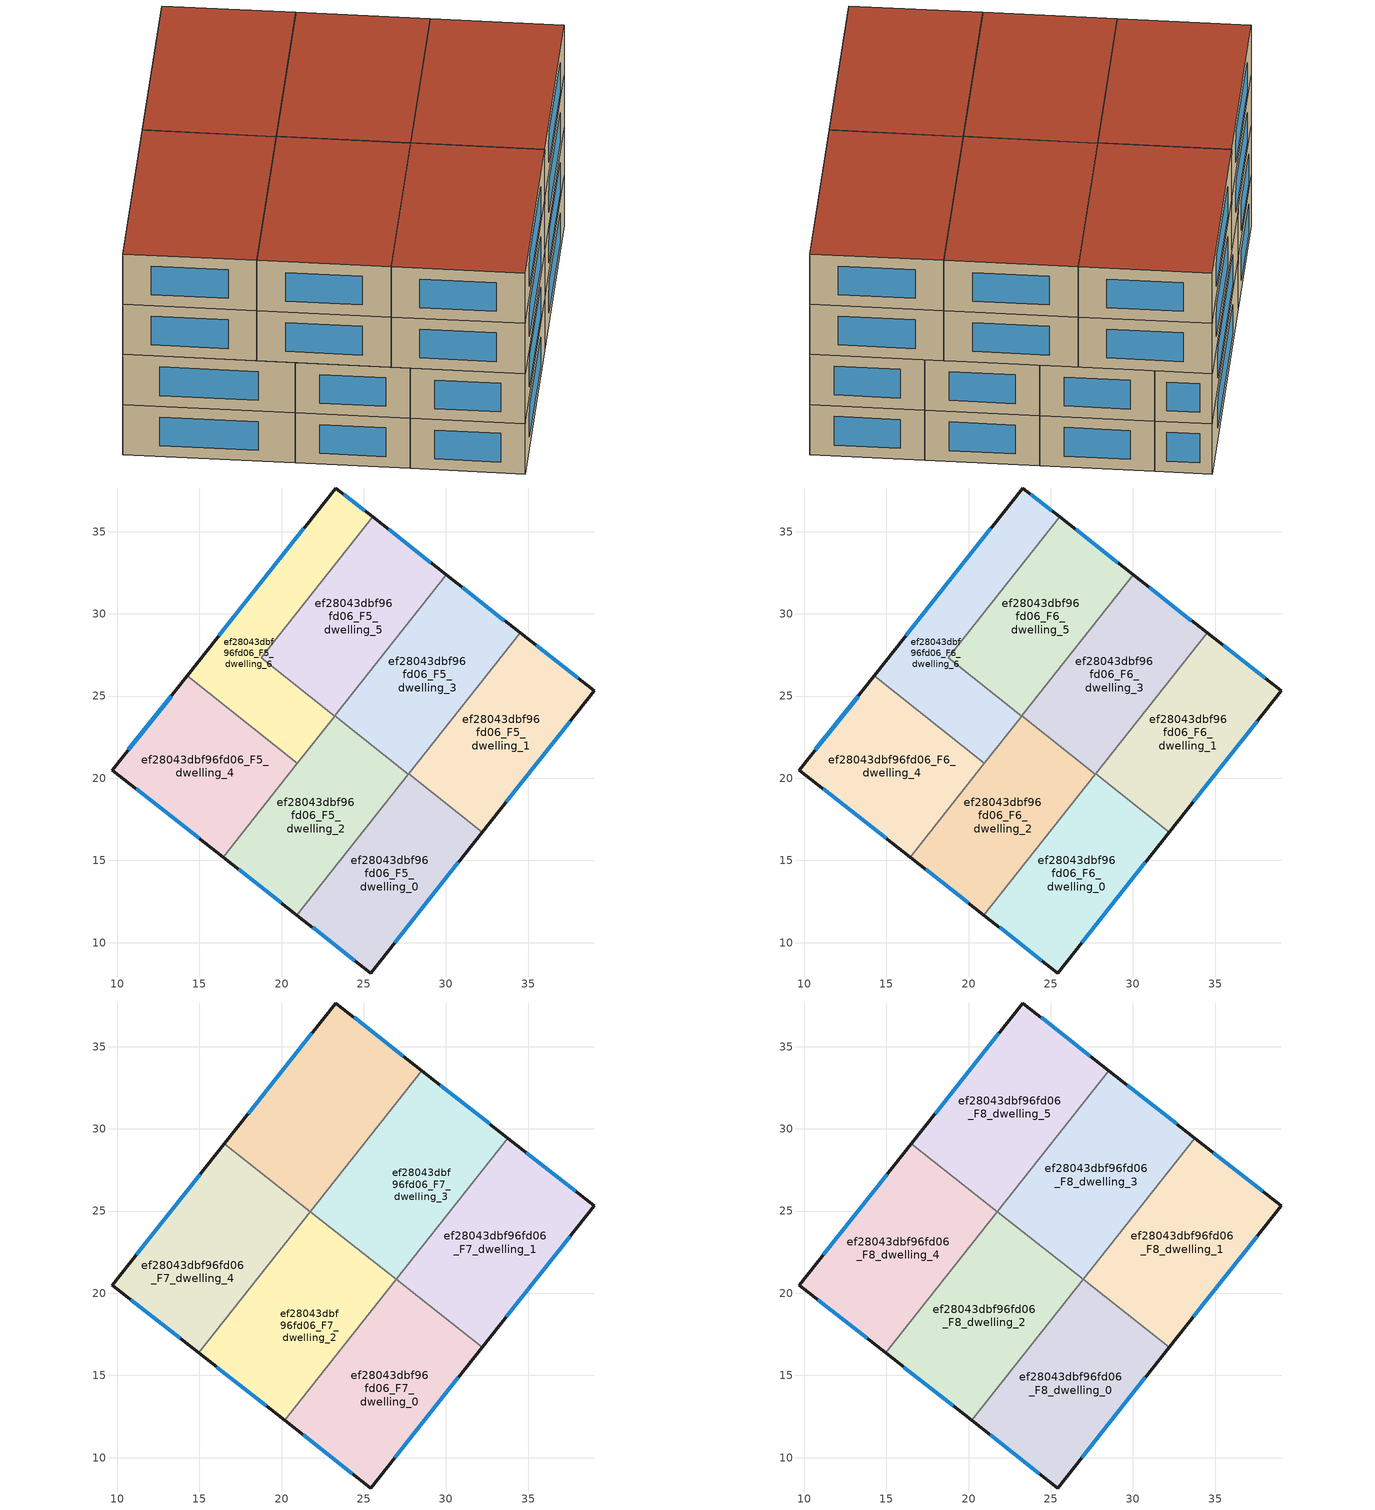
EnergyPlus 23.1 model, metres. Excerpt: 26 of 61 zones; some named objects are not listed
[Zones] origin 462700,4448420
ef28043dbf96fd06_F5_dwelling_0
 floor to ef28043dbf96fd06_F4_dwelling_0 (EU_floor_Construction): 32.21,16.72 25.42,8.15 20.93,11.68 27.73,20.26 z15
 wall outside (EU_wall_Construction): 20.93,11.68 25.42,8.15 32.21,16.72 z15:18
 wall to ef28043dbf96fd06_F5_dwelling_1 (EU_wall_Construction): 32.21,16.72 27.73,20.26 z15:18
 wall to ef28043dbf96fd06_F5_dwelling_2 (EU_wall_Construction): 27.72,20.25 20.93,11.68 z15:18
 wall to ef28043dbf96fd06_F5_dwelling_3 (EU_wall_Construction): 27.73,20.26 27.72,20.25 z15:18
 window (EU_Window_Construction): 26.87,9.99 30.75,14.89 / 21.89,10.92 24.46,8.91 z15.64:17.36
ef28043dbf96fd06_F5_dwelling_1
 floor to ef28043dbf96fd06_F4_dwelling_1 (EU_floor_Construction): 39.01,25.31 32.21,16.72 27.73,20.26 34.52,28.84 z15
 wall outside (EU_wall_Construction): 32.21,16.72 39.01,25.31 34.52,28.84 z15:18
 wall to ef28043dbf96fd06_F5_dwelling_3 (EU_wall_Construction): 34.52,28.84 27.73,20.26 z15:18
 window (EU_Window_Construction): 33.66,18.56 37.55,23.47 / 38.05,26.07 35.48,28.08 z15.64:17.36
ef28043dbf96fd06_F5_dwelling_2
 floor to ef28043dbf96fd06_F4_dwelling_2 (EU_floor_Construction): 27.72,20.25 20.93,11.68 16.45,15.2 23.25,23.79 z15
 wall outside (EU_wall_Construction): 16.45,15.2 20.93,11.68 z15:18
 wall to ef28043dbf96fd06_F5_dwelling_3 (EU_wall_Construction): 27.72,20.25 23.25,23.79 z15:18
 wall to ef28043dbf96fd06_F5_dwelling_4 (EU_wall_Construction): 20.97,20.91 16.45,15.2 z15:18
 wall to ef28043dbf96fd06_F5_dwelling_6 (EU_wall_Construction): 23.23,23.78 20.97,20.91 z15:18
 wall to ef28043dbf96fd06_F5_dwelling_5 (EU_wall_Construction): 23.25,23.79 23.23,23.78 z15:18
 window (EU_Window_Construction): 17.41,14.45 19.97,12.43 z15.64:17.36
ef28043dbf96fd06_F5_dwelling_3
 floor to ef28043dbf96fd06_F4_dwelling_3 (EU_floor_Construction): 34.52,28.84 27.72,20.25 23.25,23.79 30.03,32.36 z15
 wall outside (EU_wall_Construction): 34.52,28.84 30.03,32.36 z15:18
 wall to ef28043dbf96fd06_F5_dwelling_5 (EU_wall_Construction): 30.03,32.36 23.25,23.79 z15:18
 window (EU_Window_Construction): 33.56,29.59 30.99,31.61 z15.64:17.36
ef28043dbf96fd06_F5_dwelling_4
 floor to ef28043dbf96fd06_F4_dwelling_4 (EU_floor_Construction): 20.97,20.91 16.45,15.2 9.72,20.49 14.25,26.23 z15
 wall outside (EU_wall_Construction): 14.25,26.23 9.72,20.49 16.45,15.2 z15:18
 wall to ef28043dbf96fd06_F5_dwelling_6 (EU_wall_Construction): 20.97,20.91 14.25,26.23 z15:18
 window (EU_Window_Construction): 13.28,25 10.69,21.72 / 11.16,19.36 15,16.34 z15.64:17.36
ef28043dbf96fd06_F5_dwelling_5
 floor to ef28043dbf96fd06_F4_dwelling_5 (EU_floor_Construction): 30.03,32.36 23.23,23.78 18.76,27.32 25.55,35.89 z15
 wall outside (EU_wall_Construction): 30.03,32.36 25.55,35.89 z15:18
 wall to ef28043dbf96fd06_F5_dwelling_6 (EU_wall_Construction): 25.55,35.89 18.76,27.32 23.23,23.78 z15:18
 window (EU_Window_Construction): 29.07,33.12 26.51,35.13 z15.64:17.36
ef28043dbf96fd06_F5_dwelling_6
 floor to ef28043dbf96fd06_F4_dwelling_6 (EU_floor_Construction): 25.55,35.89 18.76,27.32 23.23,23.78 20.97,20.91 14.25,26.23 23.3,37.65 z15
 wall outside (EU_wall_Construction): 25.55,35.89 23.3,37.65 14.25,26.23 z15:18
 window (EU_Window_Construction): 21.36,35.21 16.19,28.67 / 25.07,36.27 23.78,37.28 z15.64:17.36
ef28043dbf96fd06_F6_dwelling_0
 floor to ef28043dbf96fd06_F5_dwelling_0 (EU_floor_Construction): 32.21,16.72 25.42,8.15 20.93,11.68 27.73,20.26 z18
 wall outside (EU_wall_Construction): 20.93,11.68 25.42,8.15 32.21,16.72 z18:21
 wall to ef28043dbf96fd06_F6_dwelling_1 (EU_wall_Construction): 32.21,16.72 27.73,20.26 z18:21
 wall to ef28043dbf96fd06_F6_dwelling_2 (EU_wall_Construction): 27.72,20.25 20.93,11.68 z18:21
 wall to ef28043dbf96fd06_F6_dwelling_3 (EU_wall_Construction): 27.73,20.26 27.72,20.25 z18:21
 window (EU_Window_Construction): 26.87,9.99 30.75,14.89 / 21.89,10.92 24.46,8.91 z18.64:20.36
ef28043dbf96fd06_F6_dwelling_1
 floor to ef28043dbf96fd06_F5_dwelling_1 (EU_floor_Construction): 39.01,25.31 32.21,16.72 27.73,20.26 34.52,28.84 z18
 wall outside (EU_wall_Construction): 32.21,16.72 39.01,25.31 34.52,28.84 z18:21
 wall to ef28043dbf96fd06_F6_dwelling_3 (EU_wall_Construction): 34.52,28.84 27.73,20.26 z18:21
 window (EU_Window_Construction): 33.66,18.56 37.55,23.47 / 38.05,26.07 35.48,28.08 z18.64:20.36
 ceiling adiabatic (EU_roof_Construction): 32.21,16.72 39.01,25.31 34.52,28.84 27.73,20.26 z21
ef28043dbf96fd06_F6_dwelling_2
 floor to ef28043dbf96fd06_F5_dwelling_2 (EU_floor_Construction): 27.72,20.25 20.93,11.68 16.45,15.2 23.25,23.79 z18
 wall outside (EU_wall_Construction): 16.45,15.2 20.93,11.68 z18:21
 wall to ef28043dbf96fd06_F6_dwelling_3 (EU_wall_Construction): 27.72,20.25 23.25,23.79 z18:21
 wall to ef28043dbf96fd06_F6_dwelling_4 (EU_wall_Construction): 20.97,20.91 16.45,15.2 z18:21
 wall to ef28043dbf96fd06_F6_dwelling_6 (EU_wall_Construction): 23.23,23.78 20.97,20.91 z18:21
 wall to ef28043dbf96fd06_F6_dwelling_5 (EU_wall_Construction): 23.25,23.79 23.23,23.78 z18:21
 window (EU_Window_Construction): 17.41,14.45 19.97,12.43 z18.64:20.36
ef28043dbf96fd06_F6_dwelling_3
 floor to ef28043dbf96fd06_F5_dwelling_3 (EU_floor_Construction): 34.52,28.84 27.72,20.25 23.25,23.79 30.03,32.36 z18
 wall outside (EU_wall_Construction): 34.52,28.84 30.03,32.36 z18:21
 wall to ef28043dbf96fd06_F6_dwelling_5 (EU_wall_Construction): 30.03,32.36 23.25,23.79 z18:21
 window (EU_Window_Construction): 33.56,29.59 30.99,31.61 z18.64:20.36
 ceiling adiabatic (EU_roof_Construction): 27.72,20.25 34.52,28.84 33.77,29.42 26.97,20.84 z21
ef28043dbf96fd06_F6_dwelling_4
 floor to ef28043dbf96fd06_F5_dwelling_4 (EU_floor_Construction): 20.97,20.91 16.45,15.2 9.72,20.49 14.25,26.23 z18
 wall outside (EU_wall_Construction): 14.25,26.23 9.72,20.49 16.45,15.2 z18:21
 wall to ef28043dbf96fd06_F6_dwelling_6 (EU_wall_Construction): 20.97,20.91 14.25,26.23 z18:21
 window (EU_Window_Construction): 13.28,25 10.69,21.72 / 11.16,19.36 15,16.34 z18.64:20.36
ef28043dbf96fd06_F6_dwelling_5
 floor to ef28043dbf96fd06_F5_dwelling_5 (EU_floor_Construction): 30.03,32.36 23.23,23.78 18.76,27.32 25.55,35.89 z18
 wall outside (EU_wall_Construction): 30.03,32.36 25.55,35.89 z18:21
 wall to ef28043dbf96fd06_F6_dwelling_6 (EU_wall_Construction): 25.55,35.89 18.76,27.32 23.23,23.78 z18:21
 window (EU_Window_Construction): 29.07,33.12 26.51,35.13 z18.64:20.36
 ceiling adiabatic (EU_roof_Construction): 21.74,24.96 28.54,33.54 25.55,35.89 18.76,27.32 z21
ef28043dbf96fd06_F6_dwelling_6
 floor to ef28043dbf96fd06_F5_dwelling_6 (EU_floor_Construction): 25.55,35.89 18.76,27.32 23.23,23.78 20.97,20.91 14.25,26.23 23.3,37.65 z18
 wall outside (EU_wall_Construction): 25.55,35.89 23.3,37.65 14.25,26.23 z18:21
 window (EU_Window_Construction): 21.36,35.21 16.19,28.67 / 25.07,36.27 23.78,37.28 z18.64:20.36
ef28043dbf96fd06_F7_dwelling_0
 floor to ef28043dbf96fd06_F6_dwelling_0 (EU_floor_Construction): 32.21,16.72 25.42,8.15 20.93,11.68 27.73,20.26 z21
 floor to ef28043dbf96fd06_F6_dwelling_2 (EU_floor_Construction): 27.72,20.25 20.93,11.68 20.18,12.26 26.97,20.84 z21
 floor adiabatic (EU_floor_Construction): 27.73,20.26 27.72,20.25 26.97,20.84 26.99,20.85 z21
 wall outside (EU_wall_Construction): 20.18,12.26 25.42,8.15 32.21,16.72 z21:24
 wall to ef28043dbf96fd06_F7_dwelling_1 (EU_wall_Construction): 32.21,16.72 26.99,20.85 z21:24
 wall to ef28043dbf96fd06_F7_dwelling_2 (EU_wall_Construction): 26.97,20.84 20.18,12.26 z21:24
 wall to ef28043dbf96fd06_F7_dwelling_3 (EU_wall_Construction): 26.99,20.85 26.97,20.84 z21:24
 window (EU_Window_Construction): 26.87,9.99 30.75,14.89 / 21.31,11.38 24.3,9.03 z21.64:23.36
ef28043dbf96fd06_F7_dwelling_1
 floor adiabatic (EU_floor_Construction): 39.01,25.31 32.21,16.72 26.99,20.85 33.77,29.42 z21
 wall outside (EU_wall_Construction): 32.21,16.72 39.01,25.31 33.77,29.42 z21:24
 wall to ef28043dbf96fd06_F7_dwelling_3 (EU_wall_Construction): 33.77,29.42 26.99,20.85 z21:24
 window (EU_Window_Construction): 33.66,18.56 37.55,23.47 / 37.89,26.19 34.89,28.54 z21.64:23.36
ef28043dbf96fd06_F7_dwelling_2
 floor to ef28043dbf96fd06_F6_dwelling_2 (EU_floor_Construction): 26.97,20.84 20.18,12.26 16.45,15.2 23.24,23.79 z21
 floor to ef28043dbf96fd06_F6_dwelling_4 (EU_floor_Construction): 20.97,20.91 16.45,15.2 14.95,16.38 19.47,22.09 z21
 floor to ef28043dbf96fd06_F6_dwelling_5 (EU_floor_Construction): 23.24,23.79 23.23,23.78 21.74,24.96 21.75,24.97 z21
 floor to ef28043dbf96fd06_F6_dwelling_6 (EU_floor_Construction): 23.23,23.78 20.97,20.91 19.47,22.09 21.74,24.96 z21
 wall outside (EU_wall_Construction): 14.95,16.38 20.18,12.26 z21:24
 wall to ef28043dbf96fd06_F7_dwelling_3 (EU_wall_Construction): 26.97,20.84 21.75,24.97 z21:24
 wall to ef28043dbf96fd06_F7_dwelling_4 (EU_wall_Construction): 21.74,24.95 14.95,16.38 z21:24
 wall to ef28043dbf96fd06_F7_dwelling_5 (EU_wall_Construction): 21.75,24.97 21.74,24.95 z21:24
 window (EU_Window_Construction): 16.07,15.5 19.06,13.15 z21.64:23.36
ef28043dbf96fd06_F7_dwelling_3
 floor to ef28043dbf96fd06_F6_dwelling_3 (EU_floor_Construction): 33.77,29.42 26.97,20.84 23.25,23.79 30.03,32.36 z21
 floor to ef28043dbf96fd06_F6_dwelling_5 (EU_floor_Construction): 30.03,32.36 23.24,23.79 21.75,24.97 28.54,33.54 z21
 wall outside (EU_wall_Construction): 33.77,29.42 28.54,33.54 z21:24
 wall to ef28043dbf96fd06_F7_dwelling_5 (EU_wall_Construction): 28.54,33.54 21.75,24.97 z21:24
 window (EU_Window_Construction): 32.65,30.31 29.66,32.66 z21.64:23.36
ef28043dbf96fd06_F7_dwelling_4
 floor to ef28043dbf96fd06_F6_dwelling_4 (EU_floor_Construction): 19.47,22.09 14.95,16.38 9.72,20.49 14.25,26.23 z21
 floor to ef28043dbf96fd06_F6_dwelling_6 (EU_floor_Construction): 21.74,24.95 19.47,22.09 14.25,26.23 16.52,29.08 z21
 wall outside (EU_wall_Construction): 16.52,29.08 9.72,20.49 14.95,16.38 z21:24
 wall to ef28043dbf96fd06_F7_dwelling_5 (EU_wall_Construction): 21.74,24.95 16.52,29.08 z21:24
 window (EU_Window_Construction): 15.06,27.24 11.17,22.33 / 10.84,19.61 13.83,17.26 z21.64:23.36
ef28043dbf96fd06_F7_dwelling_5
 floor to ef28043dbf96fd06_F6_dwelling_6 (EU_floor_Construction): 25.55,35.89 18.76,27.32 21.74,24.95 16.52,29.08 23.3,37.65 z21
 floor adiabatic (EU_floor_Construction): 28.54,33.54 21.74,24.95 18.76,27.32 25.55,35.89 z21
 wall outside (EU_wall_Construction): 28.54,33.54 23.3,37.65 16.52,29.08 z21:24
 window (EU_Window_Construction): 21.85,35.82 17.97,30.92 / 27.42,34.42 24.42,36.77 z21.64:23.36
ef28043dbf96fd06_F8_dwelling_0
 floor to ef28043dbf96fd06_F7_dwelling_0 (EU_floor_Construction): 32.21,16.72 25.42,8.15 20.18,12.26 26.99,20.85 z24
 wall outside (EU_wall_Construction): 20.18,12.26 25.42,8.15 32.21,16.72 z24:27
 wall to ef28043dbf96fd06_F8_dwelling_1 (EU_wall_Construction): 32.21,16.72 26.99,20.85 z24:27
 wall to ef28043dbf96fd06_F8_dwelling_2 (EU_wall_Construction): 26.97,20.84 20.18,12.26 z24:27
 wall to ef28043dbf96fd06_F8_dwelling_3 (EU_wall_Construction): 26.99,20.85 26.97,20.84 z24:27
 window (EU_Window_Construction): 26.87,9.99 30.75,14.89 / 21.31,11.38 24.3,9.03 z24.64:26.36
 roof outside (EU_roof_Construction): 25.42,8.15 32.21,16.72 26.99,20.85 20.18,12.26 z27
ef28043dbf96fd06_F8_dwelling_1
 floor to ef28043dbf96fd06_F7_dwelling_1 (EU_floor_Construction): 39.01,25.31 32.21,16.72 26.99,20.85 33.77,29.42 z24
 wall outside (EU_wall_Construction): 32.21,16.72 39.01,25.31 33.77,29.42 z24:27
 wall to ef28043dbf96fd06_F8_dwelling_3 (EU_wall_Construction): 33.77,29.42 26.99,20.85 z24:27
 window (EU_Window_Construction): 33.66,18.56 37.55,23.47 / 37.89,26.19 34.89,28.54 z24.64:26.36
 roof outside (EU_roof_Construction): 32.21,16.72 39.01,25.31 33.77,29.42 26.99,20.85 z27
ef28043dbf96fd06_F8_dwelling_2
 floor to ef28043dbf96fd06_F7_dwelling_2 (EU_floor_Construction): 26.97,20.84 20.18,12.26 14.95,16.38 21.75,24.97 z24
 wall outside (EU_wall_Construction): 14.95,16.38 20.18,12.26 z24:27
 wall to ef28043dbf96fd06_F8_dwelling_3 (EU_wall_Construction): 26.97,20.84 21.75,24.97 z24:27
 wall to ef28043dbf96fd06_F8_dwelling_4 (EU_wall_Construction): 21.74,24.95 14.95,16.38 z24:27
 wall to ef28043dbf96fd06_F8_dwelling_5 (EU_wall_Construction): 21.75,24.97 21.74,24.95 z24:27
 window (EU_Window_Construction): 16.07,15.5 19.06,13.15 z24.64:26.36
 roof outside (EU_roof_Construction): 20.18,12.26 26.97,20.84 21.75,24.97 14.95,16.38 z27
ef28043dbf96fd06_F8_dwelling_3
 floor to ef28043dbf96fd06_F7_dwelling_3 (EU_floor_Construction): 33.77,29.42 26.97,20.84 21.75,24.97 28.54,33.54 z24
 wall outside (EU_wall_Construction): 33.77,29.42 28.54,33.54 z24:27
 wall to ef28043dbf96fd06_F8_dwelling_5 (EU_wall_Construction): 28.54,33.54 21.75,24.97 z24:27
 window (EU_Window_Construction): 32.65,30.31 29.66,32.66 z24.64:26.36
 roof outside (EU_roof_Construction): 26.97,20.84 33.77,29.42 28.54,33.54 21.75,24.97 z27
ef28043dbf96fd06_F8_dwelling_4
 floor to ef28043dbf96fd06_F7_dwelling_4 (EU_floor_Construction): 21.74,24.95 14.95,16.38 9.72,20.49 16.52,29.08 z24
 wall outside (EU_wall_Construction): 16.52,29.08 9.72,20.49 14.95,16.38 z24:27
 wall to ef28043dbf96fd06_F8_dwelling_5 (EU_wall_Construction): 21.74,24.95 16.52,29.08 z24:27
 window (EU_Window_Construction): 15.06,27.24 11.17,22.33 / 10.84,19.61 13.83,17.26 z24.64:26.36
 roof outside (EU_roof_Construction): 14.95,16.38 21.74,24.95 16.52,29.08 9.72,20.49 z27
ef28043dbf96fd06_F8_dwelling_5
 floor to ef28043dbf96fd06_F7_dwelling_5 (EU_floor_Construction): 28.54,33.54 21.74,24.95 16.52,29.08 23.3,37.65 z24
 wall outside (EU_wall_Construction): 28.54,33.54 23.3,37.65 16.52,29.08 z24:27
 window (EU_Window_Construction): 21.85,35.82 17.97,30.92 / 27.42,34.42 24.42,36.77 z24.64:26.36
 roof outside (EU_roof_Construction): 21.74,24.95 28.54,33.54 23.3,37.65 16.52,29.08 z27
[Building]
EU S2 Campaign: North Axis=0; Terrain=City; Solar Distribution=FullExterior
[Site:Location]
Yerevan-Zvartnots.Intl.AP: Latitude=40.15; Longitude=44.383; Time Zone=4; Elevation=854
[SizingPeriod:WeatherFileDays]
AnnualSizingPeriod: Begin Month=1; Begin Day of Month=1; End Month=12; End Day of Month=31; Day of Week for Start Day=Monday; Use Weather File Daylight Saving Period=No; Use Weather File Rain and Snow Indicators=No
[MATERIAL]
EU_InternalMass_Material: Roughness=MediumRough; Thickness=0.1; Conductivity=1; Density=1800; Specific Heat=900; Thermal Absorptance=0.9; Solar Absorptance=0.7; Visible Absorptance=0.7
[MATERIAL:NOMASS] Roughness=MediumRough; Thermal Absorptance=0.9; Solar Absorptance=0.7; Visible Absorptance=0.7
Name | Thermal Resistance
EU_wall_NoMass | 1.05043
EU_roof_NoMass | 1.45357
EU_floor_NoMass | 0.478065
[WINDOWMATERIAL:SIMPLEGLAZINGSYSTEM]
EU_Window_SimpleGlazing: UFactor=2.5566; Solar Heat Gain Coefficient=0.75; Visible Transmittance=0.75
[CONSTRUCTION]
EU_wall_Construction: EU_wall_NoMass
EU_roof_Construction: EU_roof_NoMass
EU_floor_Construction: EU_floor_NoMass
EU_Window_Construction: EU_Window_SimpleGlazing
EU_InternalMass_Construction: EU_InternalMass_Material
[ZONE] Type=1; Multiplier=1; Ceiling Height=autocalculate; Floor Area=autocalculate; Part of Total Floor Area=Yes
Name | Volume
ef28043dbf96fd06_F5_dwelling_0; ef28043dbf96fd06_F6_dwelling_0; ef28043dbf96fd06_F5_dwelling_1; ef28043dbf96fd06_F6_dwelling_1 | 187.353
ef28043dbf96fd06_F7_dwelling_0; ef28043dbf96fd06_F8_dwelling_0; ef28043dbf96fd06_F7_dwelling_3; ef28043dbf96fd06_F8_dwelling_3; ef28043dbf96fd06_F7_dwelling_5; ef28043dbf96fd06_F8_dwelling_5 | 218.587
ef28043dbf96fd06_F7_dwelling_1; ef28043dbf96fd06_F8_dwelling_1 | 218.602
ef28043dbf96fd06_F5_dwelling_2; ef28043dbf96fd06_F6_dwelling_2; ef28043dbf96fd06_F5_dwelling_3; ef28043dbf96fd06_F6_dwelling_3 | 187.373
ef28043dbf96fd06_F7_dwelling_2; ef28043dbf96fd06_F8_dwelling_2; ef28043dbf96fd06_F7_dwelling_4; ef28043dbf96fd06_F8_dwelling_4 | 218.603
ef28043dbf96fd06_F5_dwelling_4; ef28043dbf96fd06_F6_dwelling_4 | 187.374
ef28043dbf96fd06_F5_dwelling_5; ef28043dbf96fd06_F6_dwelling_5 | 187.352
ef28043dbf96fd06_F5_dwelling_6; ef28043dbf96fd06_F6_dwelling_6 | 187.371
[INTERNALMASS] Construction=EU_InternalMass_Construction
Name | Zone or ZoneList | Surface Area
ef28043dbf96fd06_F5_dwelling_0_EU_InternalMass | ef28043dbf96fd06_F5_dwelling_0 | 62.4518
ef28043dbf96fd06_F5_dwelling_1_EU_InternalMass | ef28043dbf96fd06_F5_dwelling_1 | 62.45
ef28043dbf96fd06_F5_dwelling_2_EU_InternalMass | ef28043dbf96fd06_F5_dwelling_2 | 62.4597
ef28043dbf96fd06_F5_dwelling_3_EU_InternalMass | ef28043dbf96fd06_F5_dwelling_3 | 62.4557
ef28043dbf96fd06_F5_dwelling_4_EU_InternalMass | ef28043dbf96fd06_F5_dwelling_4 | 62.458
ef28043dbf96fd06_F5_dwelling_5_EU_InternalMass | ef28043dbf96fd06_F5_dwelling_5 | 62.45
ef28043dbf96fd06_F5_dwelling_6_EU_InternalMass | ef28043dbf96fd06_F5_dwelling_6 | 62.457
ef28043dbf96fd06_F6_dwelling_0_EU_InternalMass | ef28043dbf96fd06_F6_dwelling_0 | 62.4518
ef28043dbf96fd06_F6_dwelling_1_EU_InternalMass | ef28043dbf96fd06_F6_dwelling_1 | 62.45
ef28043dbf96fd06_F6_dwelling_2_EU_InternalMass | ef28043dbf96fd06_F6_dwelling_2 | 62.4597
ef28043dbf96fd06_F6_dwelling_3_EU_InternalMass | ef28043dbf96fd06_F6_dwelling_3 | 62.4557
ef28043dbf96fd06_F6_dwelling_4_EU_InternalMass | ef28043dbf96fd06_F6_dwelling_4 | 62.458
ef28043dbf96fd06_F6_dwelling_5_EU_InternalMass | ef28043dbf96fd06_F6_dwelling_5 | 62.45
ef28043dbf96fd06_F6_dwelling_6_EU_InternalMass | ef28043dbf96fd06_F6_dwelling_6 | 62.457
ef28043dbf96fd06_F7_dwelling_0_EU_InternalMass | ef28043dbf96fd06_F7_dwelling_0 | 72.8634
ef28043dbf96fd06_F7_dwelling_1_EU_InternalMass | ef28043dbf96fd06_F7_dwelling_1 | 72.8665
ef28043dbf96fd06_F7_dwelling_2_EU_InternalMass | ef28043dbf96fd06_F7_dwelling_2 | 72.8665
ef28043dbf96fd06_F7_dwelling_3_EU_InternalMass | ef28043dbf96fd06_F7_dwelling_3 | 72.8634
ef28043dbf96fd06_F7_dwelling_4_EU_InternalMass | ef28043dbf96fd06_F7_dwelling_4 | 72.8665
ef28043dbf96fd06_F7_dwelling_5_EU_InternalMass | ef28043dbf96fd06_F7_dwelling_5 | 72.8634
ef28043dbf96fd06_F8_dwelling_0_EU_InternalMass | ef28043dbf96fd06_F8_dwelling_0 | 72.8634
ef28043dbf96fd06_F8_dwelling_1_EU_InternalMass | ef28043dbf96fd06_F8_dwelling_1 | 72.8665
ef28043dbf96fd06_F8_dwelling_2_EU_InternalMass | ef28043dbf96fd06_F8_dwelling_2 | 72.8665
ef28043dbf96fd06_F8_dwelling_3_EU_InternalMass | ef28043dbf96fd06_F8_dwelling_3 | 72.8634
ef28043dbf96fd06_F8_dwelling_4_EU_InternalMass | ef28043dbf96fd06_F8_dwelling_4 | 72.8665
ef28043dbf96fd06_F8_dwelling_5_EU_InternalMass | ef28043dbf96fd06_F8_dwelling_5 | 72.8634
[OTHEREQUIPMENT] Fuel Type=Electricity; Design Level Calculation Method=Watts/Area; Power per Zone Floor Area=1; Fraction Latent=0; Fraction Radiant=0; Fraction Lost=0; Carbon Dioxide Generation Rate=0; EndUse Subcategory=EU_Step8_InternalGains
Name | Zone or ZoneList or Space or SpaceList | Schedule
EU_Step8_InternalGain_ef28043dbf96fd06_F5_dwelling_0_f000 | ef28043dbf96fd06_F5_dwelling_0 | EU_Step8_GainSchedule_ef28043dbf96fd06_F5_dwelling_0_f000
EU_Step8_InternalGain_ef28043dbf96fd06_F5_dwelling_1_f000 | ef28043dbf96fd06_F5_dwelling_1 | EU_Step8_GainSchedule_ef28043dbf96fd06_F5_dwelling_1_f000
EU_Step8_InternalGain_ef28043dbf96fd06_F5_dwelling_2_f000 | ef28043dbf96fd06_F5_dwelling_2 | EU_Step8_GainSchedule_ef28043dbf96fd06_F5_dwelling_2_f000
EU_Step8_InternalGain_ef28043dbf96fd06_F5_dwelling_3_f000 | ef28043dbf96fd06_F5_dwelling_3 | EU_Step8_GainSchedule_ef28043dbf96fd06_F5_dwelling_3_f000
EU_Step8_InternalGain_ef28043dbf96fd06_F5_dwelling_4_f000 | ef28043dbf96fd06_F5_dwelling_4 | EU_Step8_GainSchedule_ef28043dbf96fd06_F5_dwelling_4_f000
EU_Step8_InternalGain_ef28043dbf96fd06_F5_dwelling_5_f000 | ef28043dbf96fd06_F5_dwelling_5 | EU_Step8_GainSchedule_ef28043dbf96fd06_F5_dwelling_5_f000
EU_Step8_InternalGain_ef28043dbf96fd06_F5_dwelling_6_f000 | ef28043dbf96fd06_F5_dwelling_6 | EU_Step8_GainSchedule_ef28043dbf96fd06_F5_dwelling_6_f000
EU_Step8_InternalGain_ef28043dbf96fd06_F6_dwelling_0_f000 | ef28043dbf96fd06_F6_dwelling_0 | EU_Step8_GainSchedule_ef28043dbf96fd06_F6_dwelling_0_f000
EU_Step8_InternalGain_ef28043dbf96fd06_F6_dwelling_1_f000 | ef28043dbf96fd06_F6_dwelling_1 | EU_Step8_GainSchedule_ef28043dbf96fd06_F6_dwelling_1_f000
EU_Step8_InternalGain_ef28043dbf96fd06_F6_dwelling_2_f000 | ef28043dbf96fd06_F6_dwelling_2 | EU_Step8_GainSchedule_ef28043dbf96fd06_F6_dwelling_2_f000
EU_Step8_InternalGain_ef28043dbf96fd06_F6_dwelling_3_f000 | ef28043dbf96fd06_F6_dwelling_3 | EU_Step8_GainSchedule_ef28043dbf96fd06_F6_dwelling_3_f000
EU_Step8_InternalGain_ef28043dbf96fd06_F6_dwelling_4_f000 | ef28043dbf96fd06_F6_dwelling_4 | EU_Step8_GainSchedule_ef28043dbf96fd06_F6_dwelling_4_f000
EU_Step8_InternalGain_ef28043dbf96fd06_F6_dwelling_5_f000 | ef28043dbf96fd06_F6_dwelling_5 | EU_Step8_GainSchedule_ef28043dbf96fd06_F6_dwelling_5_f000
EU_Step8_InternalGain_ef28043dbf96fd06_F6_dwelling_6_f000 | ef28043dbf96fd06_F6_dwelling_6 | EU_Step8_GainSchedule_ef28043dbf96fd06_F6_dwelling_6_f000
EU_Step8_InternalGain_ef28043dbf96fd06_F7_dwelling_0_f000 | ef28043dbf96fd06_F7_dwelling_0 | EU_Step8_GainSchedule_ef28043dbf96fd06_F7_dwelling_0_f000
EU_Step8_InternalGain_ef28043dbf96fd06_F7_dwelling_1_f000 | ef28043dbf96fd06_F7_dwelling_1 | EU_Step8_GainSchedule_ef28043dbf96fd06_F7_dwelling_1_f000
EU_Step8_InternalGain_ef28043dbf96fd06_F7_dwelling_2_f000 | ef28043dbf96fd06_F7_dwelling_2 | EU_Step8_GainSchedule_ef28043dbf96fd06_F7_dwelling_2_f000
EU_Step8_InternalGain_ef28043dbf96fd06_F7_dwelling_3_f000 | ef28043dbf96fd06_F7_dwelling_3 | EU_Step8_GainSchedule_ef28043dbf96fd06_F7_dwelling_3_f000
EU_Step8_InternalGain_ef28043dbf96fd06_F7_dwelling_4_f000 | ef28043dbf96fd06_F7_dwelling_4 | EU_Step8_GainSchedule_ef28043dbf96fd06_F7_dwelling_4_f000
EU_Step8_InternalGain_ef28043dbf96fd06_F7_dwelling_5_f000 | ef28043dbf96fd06_F7_dwelling_5 | EU_Step8_GainSchedule_ef28043dbf96fd06_F7_dwelling_5_f000
EU_Step8_InternalGain_ef28043dbf96fd06_F8_dwelling_0_f000 | ef28043dbf96fd06_F8_dwelling_0 | EU_Step8_GainSchedule_ef28043dbf96fd06_F8_dwelling_0_f000
EU_Step8_InternalGain_ef28043dbf96fd06_F8_dwelling_1_f000 | ef28043dbf96fd06_F8_dwelling_1 | EU_Step8_GainSchedule_ef28043dbf96fd06_F8_dwelling_1_f000
EU_Step8_InternalGain_ef28043dbf96fd06_F8_dwelling_2_f000 | ef28043dbf96fd06_F8_dwelling_2 | EU_Step8_GainSchedule_ef28043dbf96fd06_F8_dwelling_2_f000
EU_Step8_InternalGain_ef28043dbf96fd06_F8_dwelling_3_f000 | ef28043dbf96fd06_F8_dwelling_3 | EU_Step8_GainSchedule_ef28043dbf96fd06_F8_dwelling_3_f000
EU_Step8_InternalGain_ef28043dbf96fd06_F8_dwelling_4_f000 | ef28043dbf96fd06_F8_dwelling_4 | EU_Step8_GainSchedule_ef28043dbf96fd06_F8_dwelling_4_f000
EU_Step8_InternalGain_ef28043dbf96fd06_F8_dwelling_5_f000 | ef28043dbf96fd06_F8_dwelling_5 | EU_Step8_GainSchedule_ef28043dbf96fd06_F8_dwelling_5_f000
[ZONEVENTILATION:DESIGNFLOWRATE] Schedule=EU_AlwaysOn; Design Flow Rate Calculation Method=AirChanges/Hour; Air Changes per Hour=0.557805; Ventilation Type=Natural; Fan Pressure Rise=0; Fan Total Efficiency=1; Constant Term Coefficient=1; Temperature Term Coefficient=0; Velocity Term Coefficient=0; Velocity Squared Term Coefficient=0; Minimum Indoor Temperature=-100; Maximum Indoor Temperature=100; Delta Temperature=-100; Minimum Outdoor Temperature=-100; Maximum Outdoor Temperature=100; Maximum Wind Speed=40
Name | Zone or ZoneList or Space or SpaceList
EU_ConstantAir_ef28043dbf96fd06_F5_dwelling_0 | ef28043dbf96fd06_F5_dwelling_0
EU_ConstantAir_ef28043dbf96fd06_F5_dwelling_1 | ef28043dbf96fd06_F5_dwelling_1
EU_ConstantAir_ef28043dbf96fd06_F5_dwelling_2 | ef28043dbf96fd06_F5_dwelling_2
EU_ConstantAir_ef28043dbf96fd06_F5_dwelling_3 | ef28043dbf96fd06_F5_dwelling_3
EU_ConstantAir_ef28043dbf96fd06_F5_dwelling_4 | ef28043dbf96fd06_F5_dwelling_4
EU_ConstantAir_ef28043dbf96fd06_F5_dwelling_5 | ef28043dbf96fd06_F5_dwelling_5
EU_ConstantAir_ef28043dbf96fd06_F5_dwelling_6 | ef28043dbf96fd06_F5_dwelling_6
EU_ConstantAir_ef28043dbf96fd06_F6_dwelling_0 | ef28043dbf96fd06_F6_dwelling_0
EU_ConstantAir_ef28043dbf96fd06_F6_dwelling_1 | ef28043dbf96fd06_F6_dwelling_1
EU_ConstantAir_ef28043dbf96fd06_F6_dwelling_2 | ef28043dbf96fd06_F6_dwelling_2
EU_ConstantAir_ef28043dbf96fd06_F6_dwelling_3 | ef28043dbf96fd06_F6_dwelling_3
EU_ConstantAir_ef28043dbf96fd06_F6_dwelling_4 | ef28043dbf96fd06_F6_dwelling_4
EU_ConstantAir_ef28043dbf96fd06_F6_dwelling_5 | ef28043dbf96fd06_F6_dwelling_5
EU_ConstantAir_ef28043dbf96fd06_F6_dwelling_6 | ef28043dbf96fd06_F6_dwelling_6
EU_ConstantAir_ef28043dbf96fd06_F7_dwelling_0 | ef28043dbf96fd06_F7_dwelling_0
EU_ConstantAir_ef28043dbf96fd06_F7_dwelling_1 | ef28043dbf96fd06_F7_dwelling_1
EU_ConstantAir_ef28043dbf96fd06_F7_dwelling_2 | ef28043dbf96fd06_F7_dwelling_2
EU_ConstantAir_ef28043dbf96fd06_F7_dwelling_3 | ef28043dbf96fd06_F7_dwelling_3
EU_ConstantAir_ef28043dbf96fd06_F7_dwelling_4 | ef28043dbf96fd06_F7_dwelling_4
EU_ConstantAir_ef28043dbf96fd06_F7_dwelling_5 | ef28043dbf96fd06_F7_dwelling_5
EU_ConstantAir_ef28043dbf96fd06_F8_dwelling_0 | ef28043dbf96fd06_F8_dwelling_0
EU_ConstantAir_ef28043dbf96fd06_F8_dwelling_1 | ef28043dbf96fd06_F8_dwelling_1
EU_ConstantAir_ef28043dbf96fd06_F8_dwelling_2 | ef28043dbf96fd06_F8_dwelling_2
EU_ConstantAir_ef28043dbf96fd06_F8_dwelling_3 | ef28043dbf96fd06_F8_dwelling_3
EU_ConstantAir_ef28043dbf96fd06_F8_dwelling_4 | ef28043dbf96fd06_F8_dwelling_4
EU_ConstantAir_ef28043dbf96fd06_F8_dwelling_5 | ef28043dbf96fd06_F8_dwelling_5
[HVACTEMPLATE:THERMOSTAT] Constant Heating Setpoint=20; Constant Cooling Setpoint=50
EU_HeatOnly_ef28043dbf96fd06_F8_dwelling_1; EU_HeatOnly_ef28043dbf96fd06_F8_dwelling_2; EU_HeatOnly_ef28043dbf96fd06_F8_dwelling_3; EU_HeatOnly_ef28043dbf96fd06_F8_dwelling_4; EU_HeatOnly_ef28043dbf96fd06_F8_dwelling_5
[HVACTEMPLATE:ZONE:IDEALLOADSAIRSYSTEM] System Availability Schedule=EU_AlwaysOn; Maximum Heating Supply Air Temperature=50; Minimum Cooling Supply Air Temperature=13; Maximum Heating Supply Air Humidity Ratio=0.0156; Minimum Cooling Supply Air Humidity Ratio=0.0077; Heating Limit=NoLimit; Cooling Limit=NoLimit; Heating Availability Schedule=EU_AlwaysOn; Cooling Availability Schedule=EU_CoolingOff; Dehumidification Control Type=ConstantSensibleHeatRatio; Cooling Sensible Heat Ratio=0.7; Dehumidification Setpoint=60; Humidification Control Type=None; Humidification Setpoint=30; Outdoor Air Method=None; Outdoor Air Flow Rate per Person=0.00944; Outdoor Air Flow Rate per Zone Floor Area=0; Outdoor Air Flow Rate per Zone=0; Demand Controlled Ventilation Type=None; Outdoor Air Economizer Type=NoEconomizer; Heat Recovery Type=None; Sensible Heat Recovery Effectiveness=0.7; Latent Heat Recovery Effectiveness=0.65
Name | Template Thermostat
ef28043dbf96fd06_F5_dwelling_0 | EU_HeatOnly_ef28043dbf96fd06_F5_dwelling_0
ef28043dbf96fd06_F5_dwelling_1 | EU_HeatOnly_ef28043dbf96fd06_F5_dwelling_1
ef28043dbf96fd06_F5_dwelling_2 | EU_HeatOnly_ef28043dbf96fd06_F5_dwelling_2
ef28043dbf96fd06_F5_dwelling_3 | EU_HeatOnly_ef28043dbf96fd06_F5_dwelling_3
ef28043dbf96fd06_F5_dwelling_4 | EU_HeatOnly_ef28043dbf96fd06_F5_dwelling_4
ef28043dbf96fd06_F5_dwelling_5 | EU_HeatOnly_ef28043dbf96fd06_F5_dwelling_5
ef28043dbf96fd06_F5_dwelling_6 | EU_HeatOnly_ef28043dbf96fd06_F5_dwelling_6
ef28043dbf96fd06_F6_dwelling_0 | EU_HeatOnly_ef28043dbf96fd06_F6_dwelling_0
ef28043dbf96fd06_F6_dwelling_1 | EU_HeatOnly_ef28043dbf96fd06_F6_dwelling_1
ef28043dbf96fd06_F6_dwelling_2 | EU_HeatOnly_ef28043dbf96fd06_F6_dwelling_2
ef28043dbf96fd06_F6_dwelling_3 | EU_HeatOnly_ef28043dbf96fd06_F6_dwelling_3
ef28043dbf96fd06_F6_dwelling_4 | EU_HeatOnly_ef28043dbf96fd06_F6_dwelling_4
ef28043dbf96fd06_F6_dwelling_5 | EU_HeatOnly_ef28043dbf96fd06_F6_dwelling_5
ef28043dbf96fd06_F6_dwelling_6 | EU_HeatOnly_ef28043dbf96fd06_F6_dwelling_6
ef28043dbf96fd06_F7_dwelling_0 | EU_HeatOnly_ef28043dbf96fd06_F7_dwelling_0
ef28043dbf96fd06_F7_dwelling_1 | EU_HeatOnly_ef28043dbf96fd06_F7_dwelling_1
ef28043dbf96fd06_F7_dwelling_2 | EU_HeatOnly_ef28043dbf96fd06_F7_dwelling_2
ef28043dbf96fd06_F7_dwelling_3 | EU_HeatOnly_ef28043dbf96fd06_F7_dwelling_3
ef28043dbf96fd06_F7_dwelling_4 | EU_HeatOnly_ef28043dbf96fd06_F7_dwelling_4
ef28043dbf96fd06_F7_dwelling_5 | EU_HeatOnly_ef28043dbf96fd06_F7_dwelling_5
ef28043dbf96fd06_F8_dwelling_0 | EU_HeatOnly_ef28043dbf96fd06_F8_dwelling_0
ef28043dbf96fd06_F8_dwelling_1 | EU_HeatOnly_ef28043dbf96fd06_F8_dwelling_1
ef28043dbf96fd06_F8_dwelling_2 | EU_HeatOnly_ef28043dbf96fd06_F8_dwelling_2
ef28043dbf96fd06_F8_dwelling_3 | EU_HeatOnly_ef28043dbf96fd06_F8_dwelling_3
ef28043dbf96fd06_F8_dwelling_4 | EU_HeatOnly_ef28043dbf96fd06_F8_dwelling_4
ef28043dbf96fd06_F8_dwelling_5 | EU_HeatOnly_ef28043dbf96fd06_F8_dwelling_5
[SIZING:ZONE] Zone Cooling Design Supply Air Temperature Input Method=SupplyAirTemperature; Zone Cooling Design Supply Air Temperature=13; Zone Heating Design Supply Air Temperature Input Method=SupplyAirTemperature; Zone Heating Design Supply Air Temperature=50; Zone Cooling Design Supply Air Humidity Ratio=0.008; Zone Heating Design Supply Air Humidity Ratio=0.008; Cooling Design Air Flow Method=DesignDay; Cooling Design Air Flow Rate=0; Cooling Minimum Air Flow per Zone Floor Area=0.000762; Cooling Minimum Air Flow=0; Cooling Minimum Air Flow Fraction=0.2; Heating Design Air Flow Method=DesignDay; Heating Design Air Flow Rate=0; Heating Maximum Air Flow per Zone Floor Area=0.002032; Heating Maximum Air Flow=0.141576; Heating Maximum Air Flow Fraction=0.3; Account for Dedicated Outdoor Air System=No; Dedicated Outdoor Air System Control Strategy=NeutralSupplyAir; Dedicated Outdoor Air Low Setpoint Temperature for Design=autosize; Dedicated Outdoor Air High Setpoint Temperature for Design=autosize; Zone Load Sizing Method=Sensible Load Only No Latent Load; Zone Latent Cooling Design Supply Air Humidity Ratio Input Method=HumidityRatioDifference; Zone Cooling Design Supply Air Humidity Ratio Difference=0.005; Zone Latent Heating Design Supply Air Humidity Ratio Input Method=HumidityRatioDifference; Zone Humidification Design Supply Air Humidity Ratio Difference=0.005
ef28043dbf96fd06_F5_dwelling_0; ef28043dbf96fd06_F5_dwelling_1; ef28043dbf96fd06_F5_dwelling_2; ef28043dbf96fd06_F5_dwelling_3; ef28043dbf96fd06_F5_dwelling_4; ef28043dbf96fd06_F5_dwelling_5; ef28043dbf96fd06_F5_dwelling_6; ef28043dbf96fd06_F6_dwelling_0; ef28043dbf96fd06_F6_dwelling_1; ef28043dbf96fd06_F6_dwelling_2; ef28043dbf96fd06_F6_dwelling_3; ef28043dbf96fd06_F6_dwelling_4; ef28043dbf96fd06_F6_dwelling_5; ef28043dbf96fd06_F6_dwelling_6; ef28043dbf96fd06_F7_dwelling_0; ef28043dbf96fd06_F7_dwelling_1; ef28043dbf96fd06_F7_dwelling_2; ef28043dbf96fd06_F7_dwelling_3; ef28043dbf96fd06_F7_dwelling_4; ef28043dbf96fd06_F7_dwelling_5; ef28043dbf96fd06_F8_dwelling_0; ef28043dbf96fd06_F8_dwelling_1; ef28043dbf96fd06_F8_dwelling_2; ef28043dbf96fd06_F8_dwelling_3; ef28043dbf96fd06_F8_dwelling_4; ef28043dbf96fd06_F8_dwelling_5
[SCHEDULE:CONSTANT]
Name | Hourly Value
EU_AlwaysOn | 1
EU_CoolingOff | 0
[SCHEDULE:FILE] Column Number=1; Rows to Skip at Top=0; Number of Hours of Data=8760; Column Separator=Comma; Interpolate to Timestep=No; Minutes per Item=60; Adjust Schedule for Daylight Savings=Yes
Name | File
EU_Step8_GainSchedule_ef28043dbf96fd06_F5_dwelling_0_f000 | ../../schedules/ef28043dbf96fd06/ef28043dbf96fd06_F5_dwelling_0_f000_gain.csv
EU_Step8_GainSchedule_ef28043dbf96fd06_F5_dwelling_1_f000 | ../../schedules/ef28043dbf96fd06/ef28043dbf96fd06_F5_dwelling_1_f000_gain.csv
EU_Step8_GainSchedule_ef28043dbf96fd06_F5_dwelling_2_f000 | ../../schedules/ef28043dbf96fd06/ef28043dbf96fd06_F5_dwelling_2_f000_gain.csv
EU_Step8_GainSchedule_ef28043dbf96fd06_F5_dwelling_3_f000 | ../../schedules/ef28043dbf96fd06/ef28043dbf96fd06_F5_dwelling_3_f000_gain.csv
EU_Step8_GainSchedule_ef28043dbf96fd06_F5_dwelling_4_f000 | ../../schedules/ef28043dbf96fd06/ef28043dbf96fd06_F5_dwelling_4_f000_gain.csv
EU_Step8_GainSchedule_ef28043dbf96fd06_F5_dwelling_5_f000 | ../../schedules/ef28043dbf96fd06/ef28043dbf96fd06_F5_dwelling_5_f000_gain.csv
EU_Step8_GainSchedule_ef28043dbf96fd06_F5_dwelling_6_f000 | ../../schedules/ef28043dbf96fd06/ef28043dbf96fd06_F5_dwelling_6_f000_gain.csv
EU_Step8_GainSchedule_ef28043dbf96fd06_F6_dwelling_0_f000 | ../../schedules/ef28043dbf96fd06/ef28043dbf96fd06_F6_dwelling_0_f000_gain.csv
EU_Step8_GainSchedule_ef28043dbf96fd06_F6_dwelling_1_f000 | ../../schedules/ef28043dbf96fd06/ef28043dbf96fd06_F6_dwelling_1_f000_gain.csv
EU_Step8_GainSchedule_ef28043dbf96fd06_F6_dwelling_2_f000 | ../../schedules/ef28043dbf96fd06/ef28043dbf96fd06_F6_dwelling_2_f000_gain.csv
EU_Step8_GainSchedule_ef28043dbf96fd06_F6_dwelling_3_f000 | ../../schedules/ef28043dbf96fd06/ef28043dbf96fd06_F6_dwelling_3_f000_gain.csv
EU_Step8_GainSchedule_ef28043dbf96fd06_F6_dwelling_4_f000 | ../../schedules/ef28043dbf96fd06/ef28043dbf96fd06_F6_dwelling_4_f000_gain.csv
EU_Step8_GainSchedule_ef28043dbf96fd06_F6_dwelling_5_f000 | ../../schedules/ef28043dbf96fd06/ef28043dbf96fd06_F6_dwelling_5_f000_gain.csv
EU_Step8_GainSchedule_ef28043dbf96fd06_F6_dwelling_6_f000 | ../../schedules/ef28043dbf96fd06/ef28043dbf96fd06_F6_dwelling_6_f000_gain.csv
EU_Step8_GainSchedule_ef28043dbf96fd06_F7_dwelling_0_f000 | ../../schedules/ef28043dbf96fd06/ef28043dbf96fd06_F7_dwelling_0_f000_gain.csv
EU_Step8_GainSchedule_ef28043dbf96fd06_F7_dwelling_1_f000 | ../../schedules/ef28043dbf96fd06/ef28043dbf96fd06_F7_dwelling_1_f000_gain.csv
EU_Step8_GainSchedule_ef28043dbf96fd06_F7_dwelling_2_f000 | ../../schedules/ef28043dbf96fd06/ef28043dbf96fd06_F7_dwelling_2_f000_gain.csv
EU_Step8_GainSchedule_ef28043dbf96fd06_F7_dwelling_3_f000 | ../../schedules/ef28043dbf96fd06/ef28043dbf96fd06_F7_dwelling_3_f000_gain.csv
EU_Step8_GainSchedule_ef28043dbf96fd06_F7_dwelling_4_f000 | ../../schedules/ef28043dbf96fd06/ef28043dbf96fd06_F7_dwelling_4_f000_gain.csv
EU_Step8_GainSchedule_ef28043dbf96fd06_F7_dwelling_5_f000 | ../../schedules/ef28043dbf96fd06/ef28043dbf96fd06_F7_dwelling_5_f000_gain.csv
EU_Step8_GainSchedule_ef28043dbf96fd06_F8_dwelling_0_f000 | ../../schedules/ef28043dbf96fd06/ef28043dbf96fd06_F8_dwelling_0_f000_gain.csv
EU_Step8_GainSchedule_ef28043dbf96fd06_F8_dwelling_1_f000 | ../../schedules/ef28043dbf96fd06/ef28043dbf96fd06_F8_dwelling_1_f000_gain.csv
EU_Step8_GainSchedule_ef28043dbf96fd06_F8_dwelling_2_f000 | ../../schedules/ef28043dbf96fd06/ef28043dbf96fd06_F8_dwelling_2_f000_gain.csv
EU_Step8_GainSchedule_ef28043dbf96fd06_F8_dwelling_3_f000 | ../../schedules/ef28043dbf96fd06/ef28043dbf96fd06_F8_dwelling_3_f000_gain.csv
EU_Step8_GainSchedule_ef28043dbf96fd06_F8_dwelling_4_f000 | ../../schedules/ef28043dbf96fd06/ef28043dbf96fd06_F8_dwelling_4_f000_gain.csv
EU_Step8_GainSchedule_ef28043dbf96fd06_F8_dwelling_5_f000 | ../../schedules/ef28043dbf96fd06/ef28043dbf96fd06_F8_dwelling_5_f000_gain.csv
